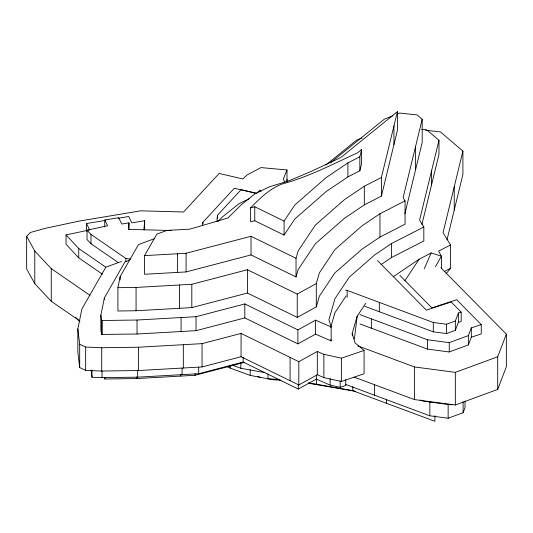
<?xml version="1.0" encoding="UTF-8"?>
<svg xmlns="http://www.w3.org/2000/svg" width="533" height="533" viewBox="0 0 533 533"><rect width="100%" height="100%" fill="white"/><g stroke="black" fill="none" stroke-linecap="round" stroke-linejoin="round"><path stroke-width="0.8" d="M286.994 181.78L286.994 169.96L260.93 167.595L247.145 174.924L242.868 178.975L219.156 173.438L183.552 212.001L140.759 210.828L79.344 221.055L44.925 228.424L30.408 232.468L26.65 236.339L26.65 268.972L34.785 283.656L51.255 301.272L79.777 320.933M34.785 283.656L34.785 251.023L26.65 236.339M51.255 301.272L51.255 268.639L34.785 251.023M105.98 220.302L86.519 223.54L89.684 229.876L66.025 234.94L66.025 244.261L78.751 257.865L102.423 274.182M78.751 257.865L78.751 248.545L66.025 234.94M86.519 231.309L86.519 223.54M128.993 229.836L128.993 222.847L121.797 224.047L118.632 217.711L104.728 220.022L107.599 225.779L87.019 230.183L87.019 239.504L90.99 243.748L118.373 262.629M90.99 243.748L90.99 234.427L87.019 230.183M104.728 227.018L104.728 220.022M144.663 230.043L144.663 220.722L131.858 222.854L128.693 216.518L118.146 218.277M280.911 380.249L272.909 379.729L250.21 375.405L230.223 368.11L230.223 365.678M250.21 375.405L250.21 369.729M267.992 373.906L267.992 378.77L279.592 379.523M434.901 415.633L434.901 421.31L352.793 390.709L316.469 384.186L316.469 378.51M347.183 297.401L347.183 290.412L345.551 290.119M352.793 390.709L352.793 386.658M471.325 337.202L481.252 333.938L481.252 324.61L471.325 327.875L471.325 337.202L468.374 344.931L449.246 351.973L427.493 349.088L371.348 328.195L371.348 318.874L359.922 314.61M465.023 401.016L465.023 407.678L463.097 412.729L448.146 418.232L429.838 415.807L374.572 395.239L374.572 384.413M458.367 322.365L461.185 321.439L461.185 312.111L458.367 313.038L458.367 322.365L455.322 330.34L446.534 333.578L433.296 331.819L379.323 311.738L379.323 302.411L347.183 290.412M386.438 403.274L386.438 399.217M440.898 267.793L506.35 334.138L506.35 366.771L497.702 389.403L455.335 405L414.454 399.577L414.454 366.944L358.049 345.957M427.493 349.088L427.493 339.768L371.348 318.874M429.838 415.807L429.838 401.655M433.296 331.819L433.296 322.498L379.323 302.411M446.534 333.578L446.534 324.251L455.322 321.019L458.367 313.038M448.146 418.232L448.146 404.081M449.246 351.973L449.246 342.652L468.374 335.61L471.325 327.875M455.335 405L455.335 372.367L497.702 356.777L506.35 334.138M455.322 330.34L455.322 321.019M463.097 412.729L463.097 401.909M468.374 344.931L468.374 335.61M497.702 389.403L497.702 356.777M128.993 222.847L128.46 229.357L171.439 230.536M143.917 229.776L144.663 220.722M202.613 225.606L202.886 222.314L234.333 188.249L256.493 193.419L259.937 190.161L261.117 191.294M216.951 221.055L217.424 215.299L241.089 189.661L255.487 193.026M286.721 181.76L286.994 179.281M354.378 338.975L357.177 316.176L365.738 303.324M357.177 316.176L352.18 333.578L355.045 342.926L364.079 350.434L364.086 373.74L341.373 381.501L323.877 377.624L317.308 374.772L298.813 384.973L241.063 356.73L202.04 366.944L138.427 370.535L101.73 371.035L85.653 370.368L79.677 367.57L77.845 352.193L77.845 328.881L81.889 309L105.761 267.253L121.357 261.47M421.783 129.332L426.746 129.879L438.985 140.312L419.598 220.069L423.822 226.991L391.475 243.568L374.979 254.694L349.295 277.16L334.951 298.7L328.928 319.667L331.16 326.936L331.16 340.92L315.543 334.138L297.894 343.878L244.807 317.915L196.031 330.68L137.041 334.011L101.483 334.451L100.857 329.201L100.857 315.216L104.375 297.894L124.975 261.87L129.566 260.171M397.438 113.969L399.757 113.043L417.166 114.968L422.189 119.252L403.115 197.71L405.053 200.881L405.053 224.193L379.969 237.045L362.1 249.091L334.904 272.883L319.34 296.248L316.282 306.901L297.247 317.401L247.439 293.043L191.813 307.601L136.068 310.746L117.913 310.992L117.913 287.687L120.165 276.6L138.467 244.6L154.803 238.537M359.842 170.787L359.842 156.795L361.614 149.533L357.563 152.818C332.912 164.057 308.72 176.876 282.41 183.878C269.725 188.655 259.911 198.316 250.617 207.843L250.617 221.828L254.767 220.742L284.089 235.08L294.796 219.01L326.216 191.527L347.902 176.903L359.842 170.787L361.614 163.524L361.614 149.533M381.415 196.111L381.415 177.462L397.405 111.69L340.674 157.635L311.092 171.439L288.626 180.92L269.511 186.81L255.134 193.732L241.222 204.772L227.877 218.03L189.895 229.13L166.856 230.436L156.809 234.16L144.536 255.62L144.536 274.268L186.084 271.923L251.016 254.934L296.022 276.94L298.127 269.605L315.343 243.761L344.598 218.17L364.325 204.865L381.415 196.111L397.405 130.338L397.405 111.69M404.873 213.793L422.189 142.564L422.189 119.252M421.943 224.386L438.985 154.297L438.985 140.312M425.587 130.265L440.391 131.904L462.904 151.099L443.063 232.701L450.552 244.973L450.552 268.279L445.968 273.895M446.987 239.883L462.904 174.404L462.904 151.099M296.022 276.94L296.022 258.292L298.127 250.956L315.343 225.113L344.598 199.522L364.325 186.217L381.415 177.462M316.282 306.901L316.282 283.589L319.34 272.936L334.904 249.571L362.1 225.785L379.969 213.74L405.053 200.881M330.713 327.442L334.951 312.684L346.157 295.855M286.994 169.96L283.403 178.861L284.782 182.739M424.275 268.752L431.15 252.935L441.384 256.206L441.384 268.692M435.481 266.72L441.384 256.206L438.592 251.103L450.552 244.973M404.8 280.811L419.038 259.311L431.15 252.935M284.089 235.08L284.089 221.095L294.796 205.025L326.216 177.542L347.902 162.918L359.842 156.795M217.83 221.528L222.874 216.511L239.044 203.686L249.224 198.782M330.28 162.931L384.293 119.205L392.794 115.814M325.83 165.023L356.517 140.206L361.887 138.067M381.162 264.508L391.475 257.559L423.822 240.983L423.822 226.991M393.314 276.654L419.038 259.311M117.913 287.687L136.068 287.44L191.813 284.289L247.439 269.731L297.241 294.089L316.282 283.589M100.857 315.216L101.483 320.466L102.283 320.5L137.041 320.027L196.031 316.695L244.807 303.93L297.894 329.894L315.543 320.153L331.16 326.936M77.845 328.881L79.677 344.258L85.653 347.056L101.73 347.723L138.427 347.23L202.04 343.638L241.063 333.425L298.813 361.667L317.308 351.467L323.877 354.318L341.373 358.189L364.079 350.434M91.13 370.235L91.962 377.224L102.036 377.637L137.654 377.157L198.689 373.713L243.148 362.08L298.3 389.05L316.329 379.103L330.12 385.099L340.181 387.324L345.757 385.426L345.757 379.663M444.222 271.524L450.552 268.279M452.657 404.28L451.111 404.847L423.495 401.182L420.377 400.023M250.617 207.843L254.767 206.757L284.089 221.095M144.536 255.62L186.084 253.275L251.016 236.286L296.022 258.292M104.641 377.431L104.828 378.996L136.821 378.563L195.091 375.272L244.594 362.32M264.961 372.634L240.816 368.27L232.295 365.158M90.99 234.427L125.908 258.498L130.752 259.045M433.296 322.498L446.534 324.251M427.493 339.768L449.246 342.652M414.454 366.944L455.335 372.367M308.307 382.967L316.469 384.186M308.234 383.247L355.304 391.262M257.812 376.478L260.071 377.297M354.185 377.151L414.454 399.577M364.785 306.308L379.323 311.738M359.922 323.931L371.348 328.195M345.77 384.48L374.572 395.239M226.492 366.418L230.223 368.11M78.751 248.545L105.801 267.186M51.255 268.639L89.964 295.322M481.252 324.61L456.688 299.713L431.883 307.874L399.857 275.408M461.185 312.111L451.185 301.971L426.38 310.133L377.464 260.55M75.593 317.188L79.917 321.812M330.713 339.468L331.16 340.92M352.18 333.578L352.32 335.21M454.236 186.743L454.236 210.055M431.543 170.92L431.543 184.904M415.607 146.322L415.607 169.627M393.947 125.921L393.947 144.563M391.475 243.568L391.475 257.559M379.969 213.74L379.969 237.045M364.325 186.217L364.325 204.865M347.902 162.918L347.902 176.903M341.373 358.189L341.373 381.501M340.181 380.749L340.181 387.324M330.12 378.517L330.12 385.099M323.877 354.318L323.877 377.624M317.308 351.467L317.308 374.772M316.329 374.992L316.329 379.103M315.543 320.153L315.543 334.138M298.813 361.667L298.813 384.973M298.3 384.933L298.3 389.05M297.894 329.894L297.894 343.878M297.241 294.089L297.247 317.401M290.085 357.396L290.085 380.709M254.767 206.757L254.767 220.742M251.016 236.286L251.016 254.934M247.439 269.731L247.439 293.043M244.807 303.93L244.807 317.915M243.148 357.143L243.148 362.08M241.063 333.425L241.063 356.73M240.816 362.44L240.816 368.27M217.424 215.299L217.424 218.403M202.886 222.314L202.886 223.867M202.04 343.638L202.04 366.944M198.689 367.13L198.689 373.713M196.031 316.695L196.031 330.68M195.091 373.72L195.091 375.272M191.813 284.289L191.813 307.601M186.084 253.275L186.084 271.923M183.325 344.691L183.325 368.003M182.086 368.07L182.086 374.652M181.1 317.541L181.1 331.526M180.747 374.532L180.747 376.085M179.528 284.982L179.528 308.294M177.402 253.768L177.402 272.416M138.427 347.23L138.427 370.535M137.654 370.575L137.654 377.157M137.041 320.027L137.041 334.011M136.821 377.011L136.821 378.563M136.068 287.44L136.068 310.746M125.908 258.498L125.908 261.603M120.165 276.6L120.165 279.932M104.828 377.444L104.828 378.996M104.375 297.894L104.375 299.539M102.283 320.5L102.283 334.484M102.036 371.061L102.036 377.637M101.73 347.723L101.73 371.035M101.483 320.466L101.483 334.451M91.962 369.822L91.962 377.224M85.653 347.056L85.653 370.368M79.677 344.258L79.677 367.57"/></g></svg>
